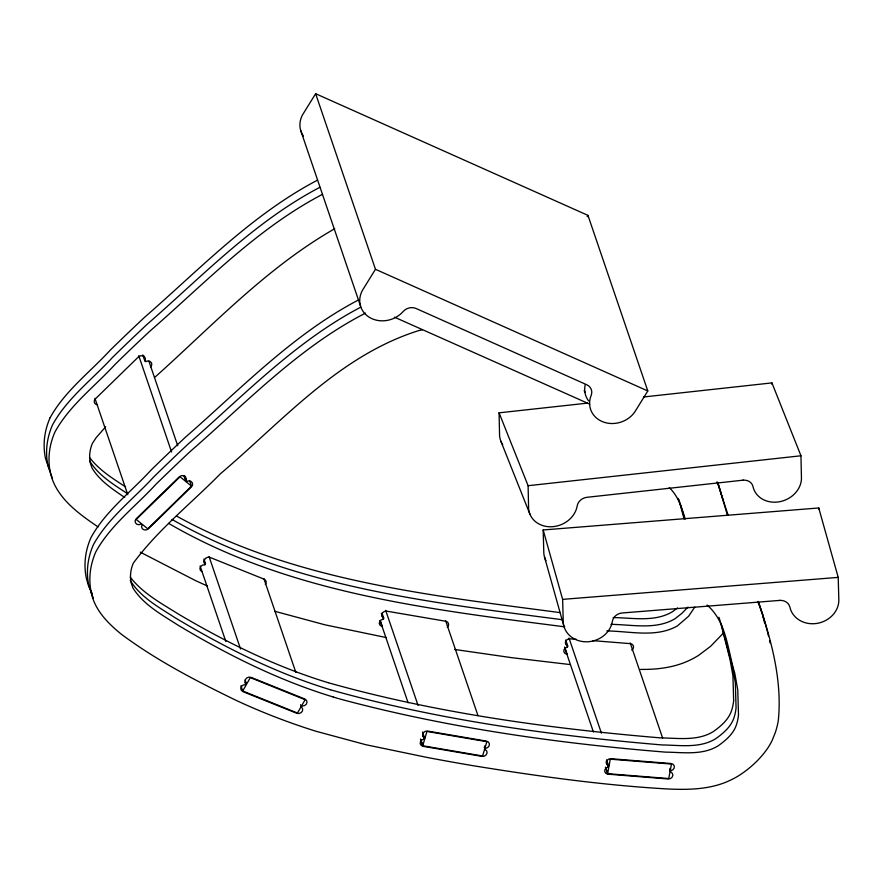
<?xml version="1.0" encoding="UTF-8"?>
<svg xmlns="http://www.w3.org/2000/svg" width="883" height="883" viewBox="0 0 883 883"><rect width="100%" height="100%" fill="white"/><g stroke="black" fill="none" stroke-linecap="round" stroke-linejoin="round"><path stroke-width="1.32" d="M733.652 700.649L732.923 675.627L729.899 658.861A12.539 10.949 -18.8 0 0 729.656 658.122L720.495 622.14M607.614 773.674L610.274 759.181L671.488 764.049L668.751 778.541L607.614 773.674L605.396 767.161M564.723 647.184L567.151 654.303A4.117 3.598 -18.8 0 1 567.504 647.051L567.714 645.915A4.117 3.598 -18.8 0 1 570.076 638.828L576.334 639.336M608.001 774.181A4.117 3.598 -18.8 0 1 608.354 766.941L608.575 765.804A4.117 3.598 -18.8 0 1 610.926 758.718L671.058 763.519A4.117 3.598 -18.8 0 1 670.705 770.76L670.495 771.897A4.117 3.598 -18.8 0 1 668.133 778.983L608.001 774.181L605.981 768.254M422.747 745.76L426.942 731.455L486.853 741.687L482.582 755.98L422.747 745.76L420.529 739.248M380.22 620.506L382.24 626.444A4.117 3.598 -18.8 0 1 383.377 619.204L383.708 618.078A4.117 3.598 -18.8 0 1 386.798 611.179L445.65 621.235A4.117 3.598 -18.8 0 1 447.284 627.349M423.1 746.323A4.117 3.598 -18.8 0 1 424.226 739.093L424.568 737.967A4.117 3.598 -18.8 0 1 427.659 731.069L486.511 741.124A4.117 3.598 -18.8 0 1 485.374 748.354L485.043 749.479A4.117 3.598 -18.8 0 1 481.952 756.389L423.1 746.323L420.672 739.214M694.755 607.129L688.663 616.179L677.482 625.826A33.278 29.062 -18.8 0 1 676.886 626.19C655.594 638.001 629.722 631.102 606.809 630.97M50.154 417.659C64.757 391.125 89.923 372.273 110.143 350.253A1937.412 1691.971 -18.8 0 1 144.657 317.229C199.944 269.039 251.832 214.569 317.461 180.176M202.041 571.731A4.117 3.598 -18.8 0 1 204.911 564.767L205.507 563.718A4.117 3.598 -18.8 0 1 210.165 557.471L264.028 579.138A4.117 3.598 -18.8 0 1 265.33 584.502M245.761 684.656L246.368 683.608A4.117 3.598 -18.8 0 1 251.026 677.36L304.889 699.027A4.117 3.598 -18.8 0 1 302.019 705.992L301.423 707.04A4.117 3.598 -18.8 0 1 296.765 713.287L242.902 691.621A4.117 3.598 -18.8 0 1 245.761 684.656L244.955 682.283M242.704 690.992L250.319 677.625L305.143 699.7L297.472 713.023L242.704 690.992L240.938 685.782M315.639 93.708L375.474 269.293L362.471 290.264A24.912 21.755 -18.8 0 0 370.717 318.09A24.912 21.755 -18.8 0 0 403.189 311.478A10.287 8.985 -18.8 0 1 416.092 308.498L586.731 384.734A10.287 8.985 -18.8 0 1 591.146 395.452A24.912 21.755 -18.8 0 0 603.111 421.919A24.912 21.755 -18.8 0 0 634.789 411.942L647.791 390.959L587.957 215.375L315.639 93.708L302.637 114.68A24.912 21.755 -18.8 0 0 303.388 136.015M587.151 216.688L587.957 215.375M723.332 633.133L710.583 646.345L698.619 655.352A72.98 63.742 -18.8 0 1 689.48 660.341C674.27 667.581 657.228 669.634 640.55 669.413M688.023 607.029L681.808 613.431L675.053 618.707A33.278 29.062 -18.8 0 1 674.457 619.071C655.263 630.054 631.798 624.524 610.981 624.369M105.64 426.842L96.148 437.67L92.45 443.288A40 34.934 -18.8 0 0 90.364 463.167L92.053 467.99A29.801 26.026 -18.8 0 0 92.417 468.652C100.121 481.125 112.803 489.37 124.702 497.438M191.501 486.136L147.748 528.774L136.225 519.458L180.011 476.776L191.501 486.136L189.724 480.926M155.187 376.975C212.814 325.341 266.964 267.406 334.701 228.741M677.493 607.957L672.625 611.588A33.278 29.062 -18.8 0 1 672.04 611.963C654.303 622.316 632.515 617.758 613.144 617.581M319.889 187.295C254.26 221.688 202.362 276.158 147.086 324.348A1937.412 1691.971 -18.8 0 0 112.571 357.372C92.351 379.392 67.185 398.244 52.583 424.778A81.17 70.883 -18.8 0 0 48.002 465.783L52.472 478.409M322.317 194.415C256.677 228.796 204.79 283.277 149.514 331.467A1937.412 1691.971 -18.8 0 0 114.989 364.491C94.779 386.511 69.614 405.363 55 431.897A81.17 70.883 -18.8 0 0 50.419 472.902C55.993 497.582 78.377 513.52 98.068 526.919M358.31 300.054C292.681 334.447 240.794 388.928 185.518 437.118A1937.412 1691.971 -18.8 0 0 150.993 470.142C130.783 492.162 105.607 511.014 91.004 537.537A81.17 70.883 -18.8 0 0 86.424 578.553L88.598 586.047L92.384 593.851M360.739 307.174C295.11 341.566 243.222 396.048 187.936 444.237A1937.412 1691.971 -18.8 0 0 153.421 477.261C133.201 499.281 108.035 518.133 93.432 544.656A81.17 70.883 -18.8 0 0 88.852 585.672L93.333 598.299M365.507 313.112C298.763 347.339 246.302 402.626 190.364 451.356A1937.412 1691.971 -18.8 0 0 155.849 484.381C135.629 506.401 110.463 525.253 95.861 551.776A81.17 70.883 -18.8 0 0 91.28 592.791M502.714 444.679A24.912 21.446 -21.7 0 1 499.579 435.727L499.072 412.825L587.482 403.134M643.431 396.997L771.941 382.902L800.958 455.783L801.466 478.685A24.912 21.446 -21.7 0 1 778.961 501.842A24.912 21.446 -21.7 0 1 753 486.588A10.287 8.863 -21.7 0 0 742.868 480.197M499.072 412.825L528.1 485.705L800.958 455.783M743.331 480.153L586.985 497.295A10.287 8.863 -21.7 0 0 577.195 505.871A24.912 21.446 -21.7 0 1 552.03 526.732A24.912 21.446 -21.7 0 1 528.608 508.608L528.1 485.705M545.981 560.672A24.912 22.02 -15.7 0 1 543.818 553.255L543.177 529.966L818.751 507.979L838.21 577.383L838.85 600.672A24.912 22.02 -15.7 0 1 816.234 623.508A24.912 22.02 -15.7 0 1 789.91 607.206A10.287 9.106 -15.7 0 0 779.645 600.407M543.177 529.966L562.637 599.369L838.21 577.383M780.108 600.374L622.217 612.968A10.287 9.106 -15.7 0 0 612.361 621.367A24.912 22.02 -15.7 0 1 587.052 641.798A24.912 22.02 -15.7 0 1 563.277 622.658L562.637 599.369M328.432 682.78C436.655 713.133 548.762 728.508 660.605 737.89C677.89 738.089 697.217 741.256 712.89 731.841A33.278 29.062 -18.8 0 0 713.486 731.466C721.036 726.058 728.806 719.457 731.665 710.285A53.565 46.777 -18.8 0 0 733.641 700.649M592.625 640.628L630.208 643.63A4.117 3.598 -18.8 0 1 631.775 650.131M569.491 664.491L511.908 657.703L454.546 649.447M559.855 612.592C429.458 595.285 293.564 580.826 176.434 515.992M562.283 619.711C429.315 602.338 290.662 587.007 171.986 519.425M564.712 626.831C429.557 609.402 288.598 593.299 168.609 523.376M386.279 637.559L325.032 624.833L275.088 611.367M338.962 698.751C445.562 727.493 555.517 743.166 665.451 752.128C682.747 752.327 702.073 755.495 717.747 746.08A33.278 29.062 -18.8 0 0 718.332 745.705C725.881 740.296 733.663 733.696 736.521 724.513A53.565 46.777 -18.8 0 0 738.486 714.888L737.769 689.866L734.744 673.1A12.539 10.949 -18.8 0 0 734.513 672.36C727.625 649.336 726.466 621.577 707.051 605.054M337.968 698.453L333.288 697.018M330.86 689.899C438.763 720.142 550.528 735.506 662.029 744.943C679.634 745.142 699.336 748.53 715.318 738.961A33.278 29.062 -18.8 0 0 715.903 738.585C723.453 733.177 731.234 726.577 734.093 717.393A53.565 46.777 -18.8 0 0 736.058 707.769L735.351 682.747L732.316 665.981A12.539 10.949 -18.8 0 0 732.084 665.241L721.367 624.402M328.189 682.702C275.562 666.72 226.015 642.217 178.785 614.303C161.611 603.519 142.88 593.519 130.265 577.173M330.617 689.822C275.739 673.133 224.194 647.25 175.165 617.78C159.227 607.449 141.368 597.813 130.85 581.422A29.801 26.026 -18.8 0 1 130.485 580.76L130.265 580.33M333.046 696.941C278.366 680.318 226.997 654.557 178.134 625.23C162.019 614.8 143.929 605.098 133.278 588.542A29.801 26.026 -18.8 0 1 132.914 587.879L131.203 583.056A40 34.934 -18.8 0 1 133.3 563.177C157.947 529.723 191.379 503.266 220.408 473.763C282.251 421.412 338.653 355.86 418.365 330.717A51.457 44.934 -18.8 0 1 422.405 329.823M375.474 269.293L647.791 390.959M394.491 317.185L589.734 404.149M140.298 552.173L195.529 580.606A668.95 584.193 -18.8 0 0 207.384 585.97M125.64 486.908C112.693 478.509 99.139 470.076 89.669 457.637M127.571 493.718C113.863 484.657 98.929 475.749 89.989 461.533A29.801 26.026 -18.8 0 1 89.636 460.871M669.248 487.637C678.056 495.771 681.797 507.857 685.23 519.061M97.583 404.844A4.117 3.598 -18.8 0 1 95.386 398.851L138.421 356.92A4.117 3.598 -18.8 0 1 144.812 360.849L145.717 361.589A4.117 3.598 -18.8 0 1 150.673 366.92M185.662 480.738L186.567 481.478A4.117 3.598 -18.8 0 1 191.523 486.798L148.499 528.729A4.117 3.598 -18.8 0 1 142.097 524.8L141.203 524.061A4.117 3.598 -18.8 0 1 136.236 518.74L179.271 476.809A4.117 3.598 -18.8 0 1 185.662 480.738L184.05 475.992M50.055 471.29L45.552 458.674A81.17 70.883 -18.8 0 1 50.143 417.648M678.034 498.354L679.601 502.074M500.86 441.191L529.877 514.061M717.57 482.328L719.424 487.405M758.42 602.217L760.274 607.294M762.702 614.413L758.872 604.281A51.457 44.934 -18.8 0 0 757.78 601.82M630.219 642.945L662.614 738.011M669.899 768.387L670.705 770.76M669.678 769.523L670.495 771.897M569.005 638.078L601.4 733.144M565.694 639.987L567.714 645.915M606.555 759.866L608.575 765.804M565.484 641.124L567.504 647.051M606.334 761.014L608.354 766.941M564.568 647.36L593.409 731.996M300.695 130.452L360.529 306.037M445.584 620.583L477.979 715.638M484.568 745.98L485.374 748.354M484.226 747.106L485.043 749.479M385.672 610.363L418.067 705.418M382.096 613.332L383.708 618.078M422.538 732.029L424.568 737.967M381.357 613.277L383.377 619.204M422.615 734.347L424.226 739.093M380.154 620.749L408.101 702.791M263.874 578.597L295.827 672.349M300.617 704.667L301.423 707.04M148.896 361.136L177.737 445.772M143.697 355.65L145.717 361.589M184.547 475.54L186.567 481.478M142.792 354.922L144.812 360.849M209.05 556.533L240.551 648.983M138.752 355.672L171.589 452.03M203.896 558.972L205.507 563.718M245.154 680.042L246.368 683.608M203.697 561.213L204.911 564.767M200.11 565.981L225.849 641.511M94.956 398.365L127.792 494.723M758.276 601.455C771.058 639.48 782.493 680.131 778.276 720.671A90.839 79.327 -18.8 0 1 775.131 733.067L772.161 740.395A66.214 57.825 -18.8 0 1 767.934 747.857C760.473 758.806 750.55 768.011 739.468 775.23A72.98 63.742 -18.8 0 1 730.329 780.23C711.212 789.435 689.468 789.91 668.685 789.027C602.968 785.329 537.659 776.179 472.736 765.638A2206.816 1927.236 -18.8 0 1 427.14 757.448L365.893 744.722L315.948 731.256A682.978 596.455 -18.8 0 1 257.693 709.932A668.95 584.193 -18.8 0 1 236.379 700.484C196.655 681.168 157.031 660.76 121.501 634.336C108.145 623.564 94.9 610.208 91.258 592.802M717.846 482.846L727.338 514.888M718.939 617.283L720.109 620.926M680.131 503.31L684.59 518.409M678.872 499.822L684.104 518.95M762.824 614.976L766.72 628.762M760.395 607.857L762.272 614.193M719.546 487.968L721.422 494.303M544.502 556.974L563.961 626.378M762.647 615.451L764.623 622.89M727.967 514.756L718.022 484.403A51.457 44.934 -18.8 0 0 716.93 481.93M721.797 495.573L723.111 500.518M767.051 629.998L768.486 635.97M769.512 640.561L769.998 642.835M818.751 507.979L818.784 509.436M771.941 382.902L771.974 384.326M588.608 400.937A24.912 21.722 -19.1 0 1 585.153 384.933M585.076 392.251A24.912 21.722 -19.1 0 1 584.16 390.595"/></g></svg>
